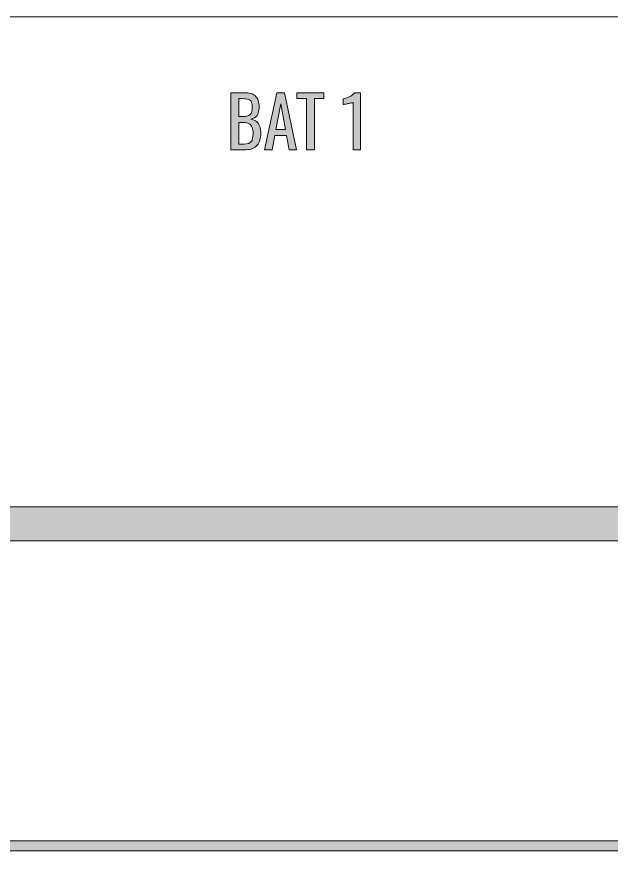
# Model space of a CAD drawing. Header units: inches. Extents: x 290.3 to 322.7, y 391.4 to 401.6.
# Drawn here: x 299.11 to 303.33, y 395.65 to 401.6 of the extents above; entities that cross this region are included whole.
import ezdxf

# ---------------------------------------------------------------- set-up
doc = ezdxf.new("R2010")
doc.units = ezdxf.units.IN
doc.header["$MEASUREMENT"] = 0
for name, color, linetype in [('Elec_Holes v6_0', 7, 'Continuous'), ('LINES', 7, 'Continuous'), ('TEXT', 7, 'Continuous')]:
    doc.layers.add(name, color=color, linetype=linetype)

# ---------------------------------------------------------------- blocks, each defined once
blk = doc.blocks.new('block 63')
at = {"layer": 'Elec_Holes v6_0', "lineweight": 0}
blk.add_lwpolyline([(290.25, 401.6), (322.75, 401.6)], dxfattribs=at)
blk = doc.blocks.new('block 255')
at = {"layer": 'LINES'}
h = blk.add_hatch(color=7, dxfattribs=at)
h.dxf.hatch_style = 2
h.paths.add_polyline_path([(314.1815, 397.88), (314.91, 397.88), (314.91, 397.64), (316.35, 397.64), (316.35, 395.75), (307.52, 395.75), (307.52, 395.68), (316.35, 395.68), (316.35, 395.22), (315.44, 395.22), (315.44, 394.83), (315.51, 394.83), (315.51, 395.15), (317.44, 395.15), (317.44, 394.83), (317.51, 394.83), (317.51, 395.22), (316.6, 395.22), (316.6, 397.64), (318.04, 397.64), (318.04, 398.36), (316.6, 398.36), (316.6, 399.09), (316.83, 399.09), (316.48, 399.42), (316.12, 399.09), (316.35, 399.09), (316.35, 398.36), (314.91, 398.36), (314.91, 398.12), (314.1815, 398.12)])
h.paths.add_polyline_path([(312.1815, 398.12), (308.41, 398.12), (308.41, 398.32), (308.22, 398.12), (307.99, 398.12), (307.99, 398.36), (304.86, 398.36), (304.86, 398.12), (304.72, 398.12), (304.53, 398.32), (304.53, 398.12), (298.15, 398.12), (298.15, 398.36), (296.71, 398.36), (296.71, 399.08), (296.95, 399.08), (296.58, 399.43), (296.21, 399.08), (296.46, 399.08), (296.46, 398.36), (295.02, 398.36), (295.02, 397.64), (296.46, 397.64), (296.46, 395.22), (295.55, 395.22), (295.55, 394.83), (295.62, 394.83), (295.62, 395.15), (297.55, 395.15), (297.55, 394.83), (297.62, 394.83), (297.62, 395.22), (296.71, 395.22), (296.71, 395.68), (305.52, 395.68), (305.52, 395.75), (296.71, 395.75), (296.71, 397.64), (298.15, 397.64), (298.15, 397.88), (304.53, 397.88), (304.53, 397.68), (304.72, 397.88), (304.86, 397.88), (304.86, 397.64), (307.99, 397.64), (307.99, 397.88), (308.22, 397.88), (308.41, 397.68), (308.41, 397.88), (312.1815, 397.88)])
h.paths.add_polyline_path([(298.08, 397.71), (295.09, 397.71), (295.09, 398.29), (298.08, 398.29)])
h.paths.add_polyline_path([(307.92, 397.71), (304.93, 397.71), (304.93, 398.29), (307.92, 398.29)])
h.paths.add_polyline_path([(314.98, 397.71), (314.98, 398.29), (317.97, 398.29), (317.97, 397.71)])
at = {"layer": 'LINES', "lineweight": 0}
for points in [[(304.53, 398.12), (298.15, 398.12), (298.15, 398.36), (296.71, 398.36), (296.71, 399.08), (296.95, 399.08), (296.58, 399.43), (296.21, 399.08), (296.46, 399.08), (296.46, 398.36), (295.02, 398.36), (295.02, 397.64), (296.46, 397.64), (296.46, 395.22)], [(296.71, 395.22), (296.71, 395.68), (305.52, 395.68)], [(305.52, 395.75), (296.71, 395.75), (296.71, 397.64), (298.15, 397.64), (298.15, 397.88), (304.53, 397.88)]]:
    blk.add_lwpolyline(points, dxfattribs=at)
blk = doc.blocks.new('block 254')
at = {"layer": 'LINES'}
blk.add_blockref('block 255', (0, 0), dxfattribs=at)
blk = doc.blocks.new('block 253')
at = {"layer": 'LINES'}
blk.add_blockref('block 254', (0, 0), dxfattribs=at)
blk = doc.blocks.new('block 252')
at = {"layer": 'LINES'}
blk.add_blockref('block 253', (0, 0), dxfattribs=at)
blk = doc.blocks.new('block 259')
at = {"layer": 'TEXT'}
h = blk.add_hatch(color=7, dxfattribs=at)
h.dxf.hatch_style = 2
edge = h.paths.add_edge_path()
edge.add_spline(control_points=[(300.627, 400.6562), (300.627, 400.6562), (300.627, 401.061), (300.627, 401.061), (300.627, 401.061), (300.7197, 401.061), (300.7197, 401.061), (300.7383, 401.061), (300.7539, 401.0591), (300.7676, 401.0552), (300.7808, 401.0513), (300.792, 401.0449), (300.8013, 401.0366), (300.8101, 401.0283), (300.8169, 401.0181), (300.8213, 401.0049), (300.8257, 400.9922), (300.8276, 400.9771), (300.8276, 400.96), (300.8276, 400.9429), (300.8257, 400.9287), (300.8213, 400.9165), (300.8174, 400.9043), (300.811, 400.8945), (300.8022, 400.8877), (300.7939, 400.8809), (300.7832, 400.8765), (300.7695, 400.874), (300.7861, 400.8706), (300.7993, 400.8643), (300.8091, 400.8555), (300.8193, 400.8467), (300.8267, 400.8354), (300.8315, 400.8213), (300.8364, 400.8076), (300.8389, 400.791), (300.8389, 400.772), (300.8389, 400.7544), (300.8369, 400.7388), (300.8325, 400.7241), (300.8286, 400.71), (300.8223, 400.6978), (300.814, 400.688), (300.8057, 400.6777), (300.7944, 400.6699), (300.7812, 400.6646), (300.7681, 400.6592), (300.7529, 400.6562), (300.7349, 400.6562), (300.7349, 400.6562), (300.627, 400.6562), (300.627, 400.6562)], knot_values=[0, 0, 0, 0, 1, 1, 1, 2, 2, 2, 3, 3, 3, 4, 4, 4, 5, 5, 5, 6, 6, 6, 7, 7, 7, 8, 8, 8, 9, 9, 9, 10, 10, 10, 11, 11, 11, 12, 12, 12, 13, 13, 13, 14, 14, 14, 15, 15, 15, 16, 16, 16, 17, 17, 17, 17], degree=3, periodic=0)
edge = h.paths.add_edge_path()
edge.add_spline(control_points=[(300.6831, 400.8921), (300.6831, 400.8921), (300.7168, 400.8921), (300.7168, 400.8921), (300.7329, 400.8921), (300.7451, 400.8945), (300.7544, 400.8989), (300.7632, 400.9033), (300.7695, 400.9106), (300.7734, 400.9209), (300.7769, 400.9307), (300.7788, 400.9438), (300.7788, 400.96), (300.7788, 400.9785), (300.7759, 400.9917), (300.77, 401.0005), (300.7646, 401.0088), (300.7559, 401.0137), (300.7437, 401.0161), (300.7319, 401.0181), (300.7158, 401.019), (300.6968, 401.019), (300.6968, 401.019), (300.6831, 401.019), (300.6831, 401.019), (300.6831, 401.019), (300.6831, 400.8921), (300.6831, 400.8921)], knot_values=[0, 0, 0, 0, 1, 1, 1, 2, 2, 2, 3, 3, 3, 4, 4, 4, 5, 5, 5, 6, 6, 6, 7, 7, 7, 8, 8, 8, 9, 9, 9, 9], degree=3, periodic=0)
edge = h.paths.add_edge_path()
edge.add_spline(control_points=[(300.6831, 400.6968), (300.6831, 400.6968), (300.7212, 400.6968), (300.7212, 400.6968), (300.7466, 400.6968), (300.7637, 400.7026), (300.772, 400.7144), (300.7803, 400.7266), (300.7847, 400.7456), (300.7847, 400.772), (300.7847, 400.7886), (300.7822, 400.8032), (300.7778, 400.8145), (300.7734, 400.8262), (300.7661, 400.8345), (300.7563, 400.8403), (300.7466, 400.8462), (300.7334, 400.8491), (300.7168, 400.8491), (300.7168, 400.8491), (300.6831, 400.8491), (300.6831, 400.8491), (300.6831, 400.8491), (300.6831, 400.6968), (300.6831, 400.6968)], knot_values=[0, 0, 0, 0, 1, 1, 1, 2, 2, 2, 3, 3, 3, 4, 4, 4, 5, 5, 5, 6, 6, 6, 7, 7, 7, 8, 8, 8, 8], degree=3, periodic=0)
h = blk.add_hatch(color=7, dxfattribs=at)
h.dxf.hatch_style = 2
h.paths.add_polyline_path([(300.8667, 400.6562), (300.9531, 401.061), (301.0073, 401.061), (301.0938, 400.6562), (301.0405, 400.6562), (301.022, 400.7583), (300.9395, 400.7583), (300.9199, 400.6562)])
h.paths.add_polyline_path([(300.9468, 400.7988), (301.0146, 400.7988), (300.9805, 400.9814)])
h = blk.add_hatch(color=7, dxfattribs=at)
h.dxf.hatch_style = 2
h.paths.add_polyline_path([(301.1636, 400.6562), (301.1636, 401.019), (301.0947, 401.019), (301.0947, 401.061), (301.2866, 401.061), (301.2866, 401.019), (301.2197, 401.019), (301.2197, 400.6562)])
h = blk.add_hatch(color=7, dxfattribs=at)
h.dxf.hatch_style = 2
edge = h.paths.add_edge_path()
edge.add_spline(control_points=[(301.4937, 400.6562), (301.4937, 400.6562), (301.4937, 400.9912), (301.4937, 400.9912), (301.4932, 400.9907), (301.4897, 400.9897), (301.4824, 400.9883), (301.4751, 400.9868), (301.4673, 400.9849), (301.458, 400.9834), (301.4492, 400.9814), (301.4414, 400.98), (301.4341, 400.9785), (301.4272, 400.9775), (301.4233, 400.9766), (301.4233, 400.9766), (301.4233, 400.9766), (301.4233, 401.0171), (301.4233, 401.0171), (301.4287, 401.0186), (301.4355, 401.0205), (301.4429, 401.0229), (301.4507, 401.0249), (301.458, 401.0278), (301.4658, 401.0312), (301.4736, 401.0347), (301.4814, 401.0386), (301.4883, 401.0439), (301.4956, 401.0488), (301.5015, 401.0547), (301.5068, 401.061), (301.5068, 401.061), (301.5474, 401.061), (301.5474, 401.061), (301.5474, 401.061), (301.5474, 400.6562), (301.5474, 400.6562), (301.5474, 400.6562), (301.4937, 400.6562), (301.4937, 400.6562)], knot_values=[0, 0, 0, 0, 1, 1, 1, 2, 2, 2, 3, 3, 3, 4, 4, 4, 5, 5, 5, 6, 6, 6, 7, 7, 7, 8, 8, 8, 9, 9, 9, 10, 10, 10, 11, 11, 11, 12, 12, 12, 13, 13, 13, 13], degree=3, periodic=0)
at = {"layer": 'TEXT', "lineweight": 0}
for points in [[(300.8667, 400.6562), (300.9531, 401.061), (301.0073, 401.061), (301.0938, 400.6562), (301.0405, 400.6562), (301.022, 400.7583), (300.9395, 400.7583), (300.9199, 400.6562), (300.8667, 400.6562)], [(301.1636, 400.6562), (301.1636, 401.019), (301.0947, 401.019), (301.0947, 401.061), (301.2866, 401.061), (301.2866, 401.019), (301.2197, 401.019), (301.2197, 400.6562), (301.1636, 400.6562)], [(300.9468, 400.7988), (301.0146, 400.7988), (300.9805, 400.9814), (300.9468, 400.7988)]]:
    blk.add_lwpolyline(points, dxfattribs=at)
for points, knots in [([(300.627, 400.6562), (300.627, 400.6562), (300.627, 401.061), (300.627, 401.061), (300.627, 401.061), (300.7197, 401.061), (300.7197, 401.061), (300.7383, 401.061), (300.7539, 401.0591), (300.7676, 401.0552), (300.7808, 401.0513), (300.792, 401.0449), (300.8013, 401.0366), (300.8101, 401.0283), (300.8169, 401.0181), (300.8213, 401.0049), (300.8257, 400.9922), (300.8276, 400.9771), (300.8276, 400.96), (300.8276, 400.9429), (300.8257, 400.9287), (300.8213, 400.9165), (300.8174, 400.9043), (300.811, 400.8945), (300.8022, 400.8877), (300.7939, 400.8809), (300.7832, 400.8765), (300.7695, 400.874), (300.7861, 400.8706), (300.7993, 400.8643), (300.8091, 400.8555), (300.8193, 400.8467), (300.8267, 400.8354), (300.8315, 400.8213), (300.8364, 400.8076), (300.8389, 400.791), (300.8389, 400.772), (300.8389, 400.7544), (300.8369, 400.7388), (300.8325, 400.7241), (300.8286, 400.71), (300.8223, 400.6978), (300.814, 400.688), (300.8057, 400.6777), (300.7944, 400.6699), (300.7812, 400.6646), (300.7681, 400.6592), (300.7529, 400.6562), (300.7349, 400.6562), (300.7349, 400.6562), (300.627, 400.6562), (300.627, 400.6562)], [0, 0, 0, 0, 1, 1, 1, 2, 2, 2, 3, 3, 3, 4, 4, 4, 5, 5, 5, 6, 6, 6, 7, 7, 7, 8, 8, 8, 9, 9, 9, 10, 10, 10, 11, 11, 11, 12, 12, 12, 13, 13, 13, 14, 14, 14, 15, 15, 15, 16, 16, 16, 17, 17, 17, 17]), ([(301.4937, 400.6562), (301.4937, 400.6562), (301.4937, 400.9912), (301.4937, 400.9912), (301.4932, 400.9907), (301.4897, 400.9897), (301.4824, 400.9883), (301.4751, 400.9868), (301.4673, 400.9849), (301.458, 400.9834), (301.4492, 400.9814), (301.4414, 400.98), (301.4341, 400.9785), (301.4272, 400.9775), (301.4233, 400.9766), (301.4233, 400.9766), (301.4233, 400.9766), (301.4233, 401.0171), (301.4233, 401.0171), (301.4287, 401.0186), (301.4355, 401.0205), (301.4429, 401.0229), (301.4507, 401.0249), (301.458, 401.0278), (301.4658, 401.0312), (301.4736, 401.0347), (301.4814, 401.0386), (301.4883, 401.0439), (301.4956, 401.0488), (301.5015, 401.0547), (301.5068, 401.061), (301.5068, 401.061), (301.5474, 401.061), (301.5474, 401.061), (301.5474, 401.061), (301.5474, 400.6562), (301.5474, 400.6562), (301.5474, 400.6562), (301.4937, 400.6562), (301.4937, 400.6562)], [0, 0, 0, 0, 1, 1, 1, 2, 2, 2, 3, 3, 3, 4, 4, 4, 5, 5, 5, 6, 6, 6, 7, 7, 7, 8, 8, 8, 9, 9, 9, 10, 10, 10, 11, 11, 11, 12, 12, 12, 13, 13, 13, 13]), ([(300.6831, 400.8921), (300.6831, 400.8921), (300.7168, 400.8921), (300.7168, 400.8921), (300.7329, 400.8921), (300.7451, 400.8945), (300.7544, 400.8989), (300.7632, 400.9033), (300.7695, 400.9106), (300.7734, 400.9209), (300.7769, 400.9307), (300.7788, 400.9438), (300.7788, 400.96), (300.7788, 400.9785), (300.7759, 400.9917), (300.77, 401.0005), (300.7646, 401.0088), (300.7559, 401.0137), (300.7437, 401.0161), (300.7319, 401.0181), (300.7158, 401.019), (300.6968, 401.019), (300.6968, 401.019), (300.6831, 401.019), (300.6831, 401.019), (300.6831, 401.019), (300.6831, 400.8921), (300.6831, 400.8921)], [0, 0, 0, 0, 1, 1, 1, 2, 2, 2, 3, 3, 3, 4, 4, 4, 5, 5, 5, 6, 6, 6, 7, 7, 7, 8, 8, 8, 9, 9, 9, 9]), ([(300.6831, 400.6968), (300.6831, 400.6968), (300.7212, 400.6968), (300.7212, 400.6968), (300.7466, 400.6968), (300.7637, 400.7026), (300.772, 400.7144), (300.7803, 400.7266), (300.7847, 400.7456), (300.7847, 400.772), (300.7847, 400.7886), (300.7822, 400.8032), (300.7778, 400.8145), (300.7734, 400.8262), (300.7661, 400.8345), (300.7563, 400.8403), (300.7466, 400.8462), (300.7334, 400.8491), (300.7168, 400.8491), (300.7168, 400.8491), (300.6831, 400.8491), (300.6831, 400.8491), (300.6831, 400.8491), (300.6831, 400.6968), (300.6831, 400.6968)], [0, 0, 0, 0, 1, 1, 1, 2, 2, 2, 3, 3, 3, 4, 4, 4, 5, 5, 5, 6, 6, 6, 7, 7, 7, 8, 8, 8, 8])]:
    blk.add_open_spline(points, degree=3, knots=knots, dxfattribs=at)

msp = doc.modelspace()

# ---------------------------------------------------------------- block references
at = {"layer": 'Elec_Holes v6_0'}
msp.add_blockref('block 63', (0, 0), dxfattribs=at)
at = {"layer": 'LINES'}
msp.add_blockref('block 252', (0, 0), dxfattribs=at)
at = {"layer": 'TEXT'}
msp.add_blockref('block 259', (0, 0), dxfattribs=at)

doc.saveas('drawing.dxf')
